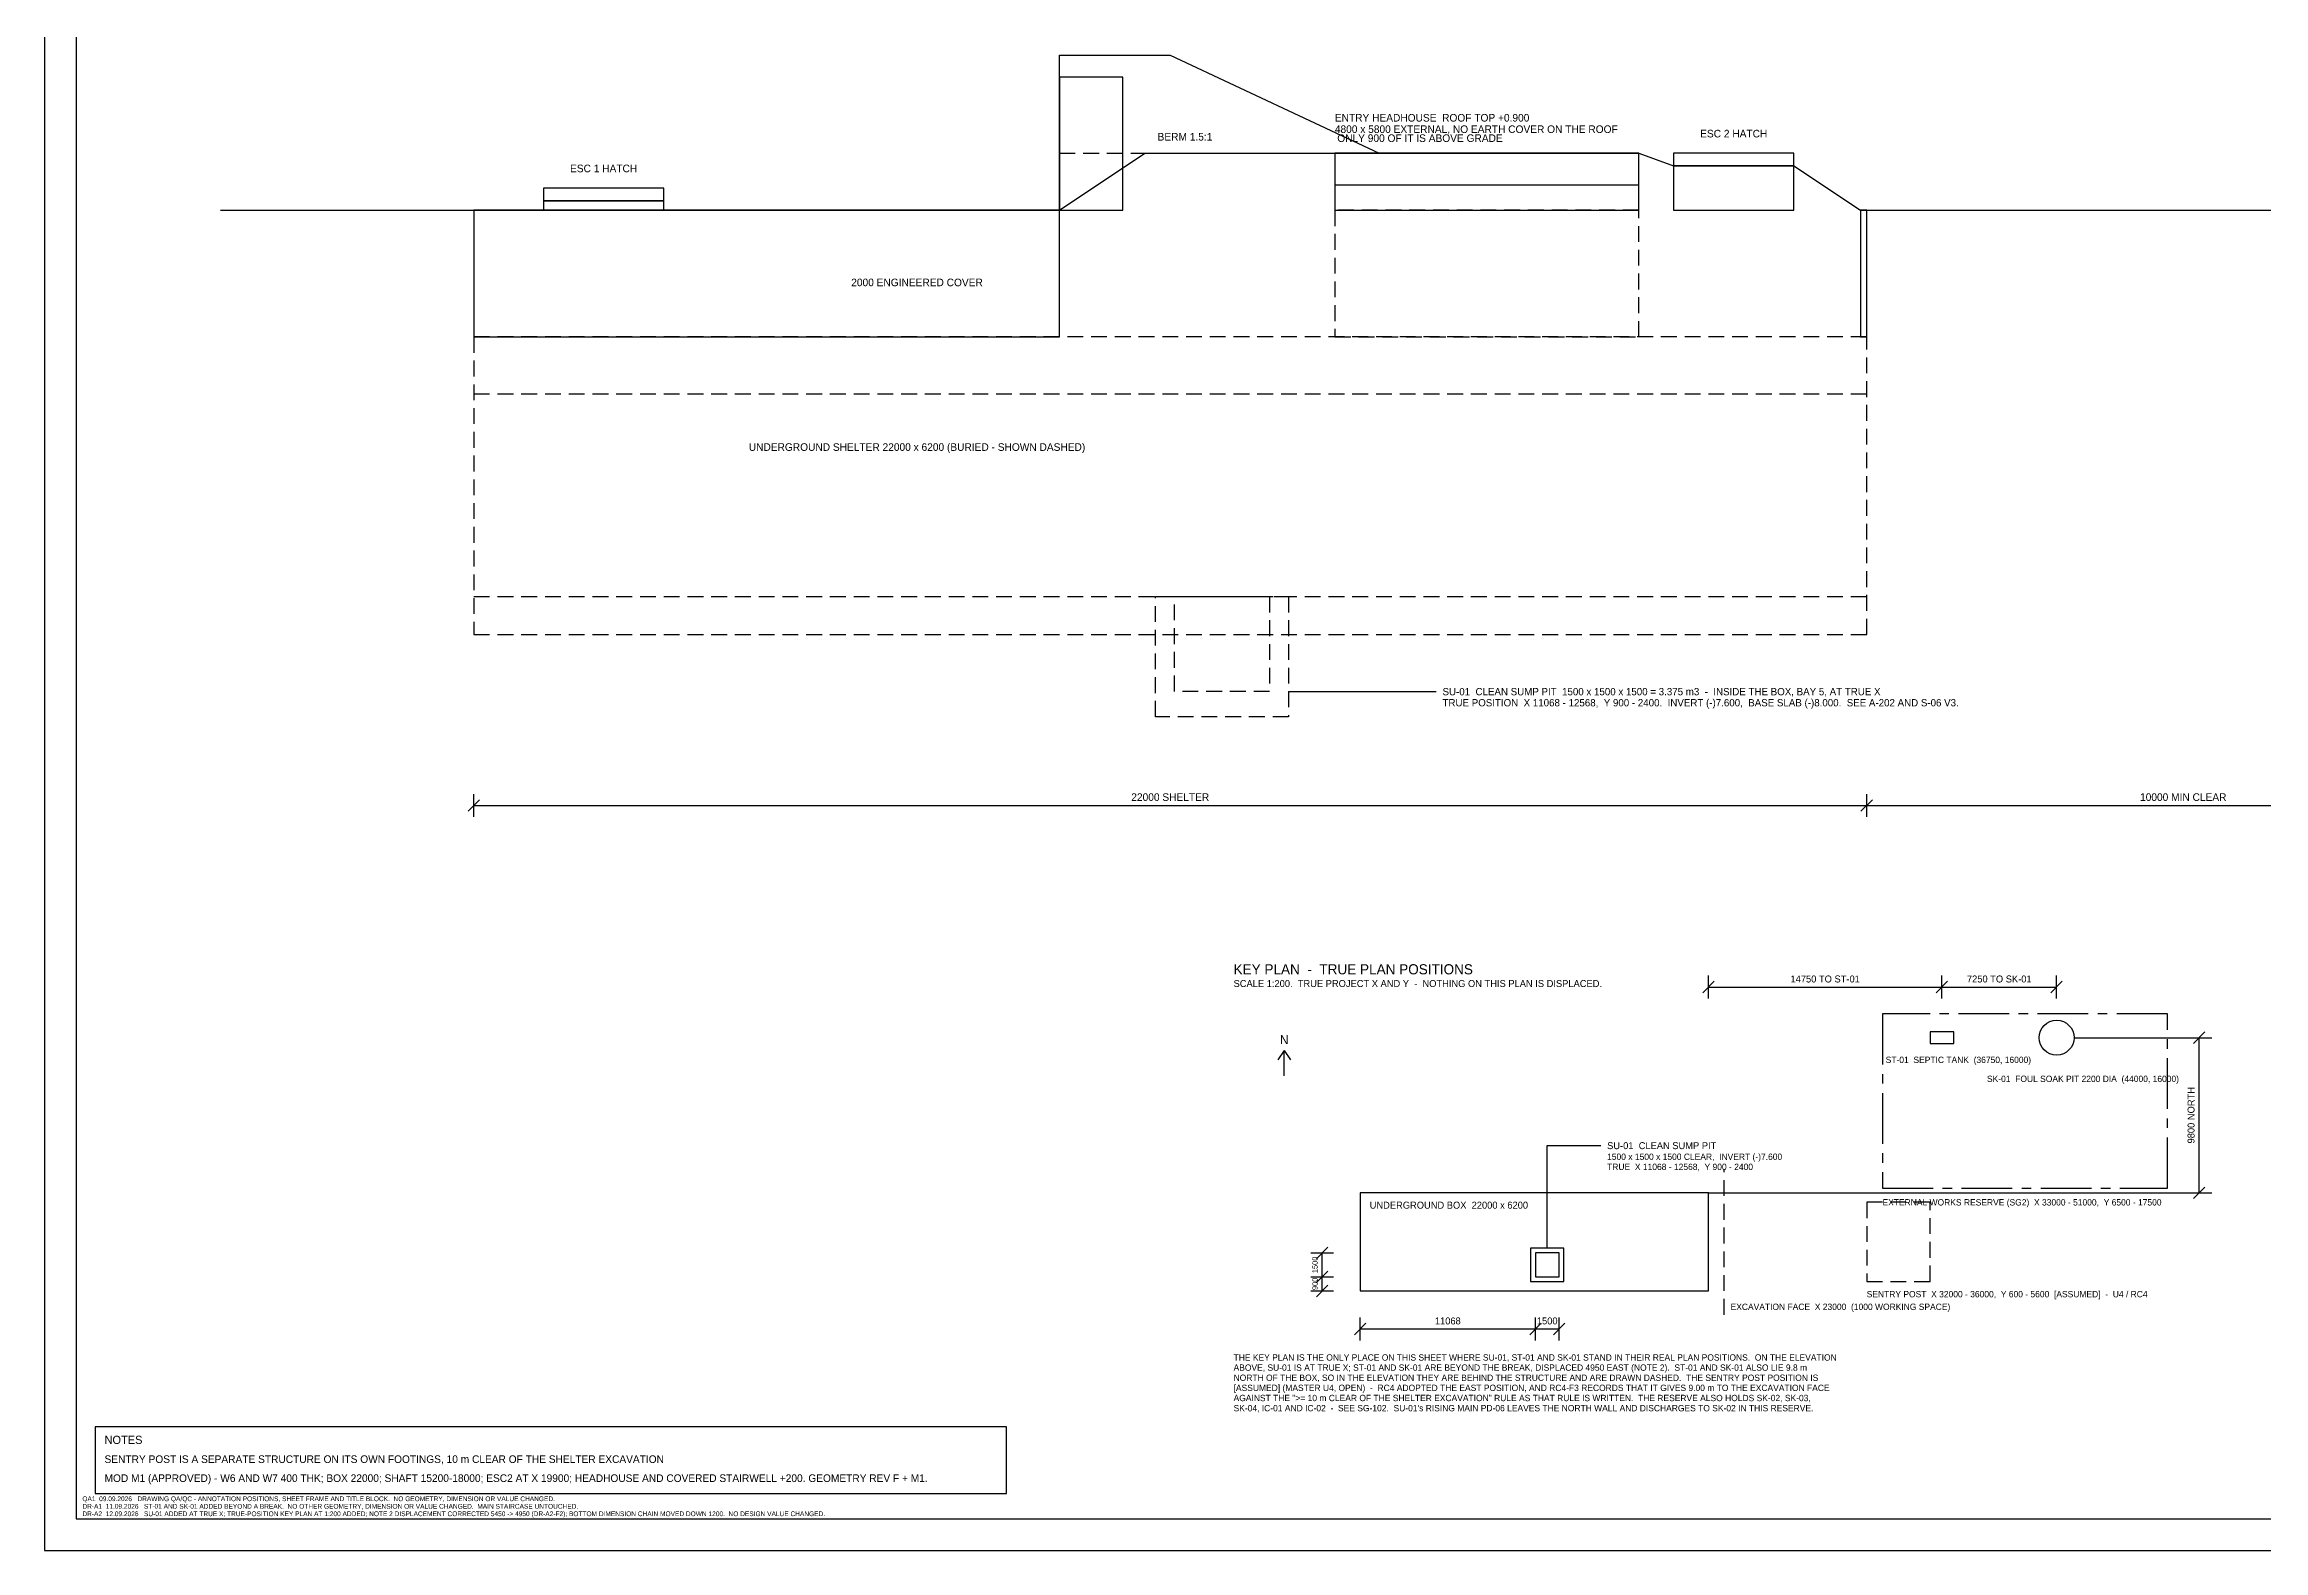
# Model space of a CAD drawing. Extents: x -6783 to 52667, y -31700 to 10350.
# Drawn here: x -6783 to 28269, y -31700 to -7914 of the extents above; entities that cross this region are included whole.
import ezdxf
from ezdxf.enums import TextEntityAlignment as Align

# ---------------------------------------------------------------- set-up
doc = ezdxf.new("R2010")
doc.units = 0
doc.header["$LTSCALE"] = 25
doc.linetypes.add('CENTER', pattern=[50, 32, -6, 6, -6])
doc.linetypes.add('DASHED', pattern=[15, 10, -5])
for name, color, linetype in [('CENTRE', 6, 'CENTER'), ('DIM', 4, 'CONTINUOUS'), ('GROUND', 42, 'CONTINUOUS'), ('HIDDEN', 8, 'DASHED'), ('LEADER', 7, 'Continuous'), ('OPENINGS', 1, 'CONTINUOUS'), ('SERVICES', 2, 'CONTINUOUS'), ('SHEET-BORDER', 7, 'Continuous'), ('SHEET-TEXT', 7, 'Continuous'), ('TEXT', 2, 'CONTINUOUS'), ('WALLS', 7, 'CONTINUOUS')]:
    doc.layers.add(name, color=color, linetype=linetype)

msp = doc.modelspace()

# ---------------------------------------------------------------- linework, layer by layer
at = {"layer": 'CENTRE'}
msp.add_lwpolyline([(22250, -25975), (26750, -25975), (26750, -23225), (22250, -23225)], close=True, dxfattribs=at)
at = {"layer": 'DIM'}
for p, q in [((-90, -20023), (90, -19843)), ((0, -20113), (0, -19753)), ((0, -19933), (22000, -19933)), ((21910, -20023), (22090, -19843)), ((21910, -20023), (22090, -19843)), ((22000, -20113), (22000, -19753)), ((22000, -20113), (22000, -19753)), ((22000, -19933), (32000, -19933)), ((19410, -22890), (19590, -22710)), ((19500, -22980), (19500, -22620)), ((23098, -22890), (23278, -22710)), ((23098, -22890), (23278, -22710)), ((23188, -22980), (23188, -22620)), ((23188, -22980), (23188, -22620)), ((24910, -22890), (25090, -22710)), ((25000, -22980), (25000, -22620)), ((19500, -22800), (23188, -22800)), ((23188, -22800), (25000, -22800)), ((27070, -23600), (27430, -23600)), ((27160, -23690), (27340, -23510)), ((27250, -26050), (27250, -23600)), ((27070, -26050), (27430, -26050)), ((27160, -26140), (27340, -25960)), ((13310, -27090), (13490, -26910)), ((13220, -27000), (13580, -27000)), ((13310, -27465), (13490, -27285)), ((13310, -27465), (13490, -27285)), ((13400, -27375), (13400, -27000)), ((13220, -27375), (13580, -27375)), ((13220, -27375), (13580, -27375)), ((13220, -27600), (13580, -27600)), ((13310, -27690), (13490, -27510)), ((13400, -27600), (13400, -27375)), ((14000, -28380), (14000, -28020)), ((16767, -28380), (16767, -28020)), ((16767, -28380), (16767, -28020)), ((17142, -28380), (17142, -28020)), ((13910, -28290), (14090, -28110)), ((14000, -28200), (16767, -28200)), ((16677, -28290), (16857, -28110)), ((16677, -28290), (16857, -28110)), ((16767, -28200), (17142, -28200)), ((17052, -28290), (17232, -28110))]:
    msp.add_line(p, q, dxfattribs=at)
at = {"layer": 'GROUND'}
msp.add_line((7700, -10533), (9250, -10533), dxfattribs=at)
msp.add_lwpolyline([(-4000, -10533), (9250, -10533), (10600, -9633), (18400, -9633), (18950, -9833), (20850, -9833), (21900, -10533), (40000, -10533)], dxfattribs=at)
for points in [[(0, -12533), (9250, -12533), (9250, -10533), (0, -10533)], [(21900, -12533), (22000, -12533), (22000, -10533), (21900, -10533)]]:
    msp.add_lwpolyline(points, close=True, dxfattribs=at)
at = {"layer": 'HIDDEN'}
for p, q in [((9250, -9633), (16050, -9633)), ((0, -13433), (22000, -13433)), ((0, -16633), (22000, -16633)), ((19750, -27975), (19750, -25675))]:
    msp.add_line(p, q, dxfattribs=at)
for points in [[(13600, -12533), (18400, -12533), (18400, -10533), (13600, -10533)], [(0, -17233), (22000, -17233), (22000, -12533), (0, -12533)], [(10768, -16633), (12868, -16633), (12868, -18533), (10768, -18533)], [(11068, -16633), (12568, -16633), (12568, -18133), (11068, -18133)], [(22000, -27450), (23000, -27450), (23000, -26200), (22000, -26200)]]:
    msp.add_lwpolyline(points, close=True, dxfattribs=at)
at = {"layer": 'LEADER'}
for p, q in [((12868, -18133), (15200, -18133)), ((25275, -23600), (27450, -23600)), ((16954, -26925), (16954, -25300)), ((16954, -25300), (17800, -25300)), ((19500, -26050), (27450, -26050))]:
    msp.add_line(p, q, dxfattribs=at)
at = {"layer": 'OPENINGS'}
for points in [[(9250, -10533), (10250, -10533), (10250, -8433), (9250, -8433)], [(18950, -9833), (20850, -9833), (20850, -9633), (18950, -9633)], [(1100, -10383), (3000, -10383), (3000, -10183), (1100, -10183)]]:
    msp.add_lwpolyline(points, close=True, dxfattribs=at)
at = {"layer": 'SERVICES'}
for points in [[(23000, -23694), (23375, -23694), (23375, -23506), (23000, -23506)], [(16692, -27450), (17217, -27450), (17217, -26925), (16692, -26925)], [(16767, -27375), (17142, -27375), (17142, -27000), (16767, -27000)]]:
    msp.add_lwpolyline(points, close=True, dxfattribs=at)
msp.add_circle((25000, -23600), 275, dxfattribs=at)
at = {"layer": 'SHEET-BORDER'}
for p, q in [((-6783, 10350), (-6783, -31700)), ((-6283, 9850), (-6283, -31200)), ((8413, -29746), (-5983, -29746)), ((-5983, -29746), (-5983, -30800)), ((8413, -30800), (8413, -29746)), ((-5983, -30800), (8413, -30800)), ((-6283, -31200), (52167, -31200)), ((-6783, -31700), (52667, -31700))]:
    msp.add_line(p, q, dxfattribs=at)
at = {"layer": 'TEXT'}
for p, q in [((12800, -23800), (12700, -23950)), ((12800, -24200), (12800, -23800)), ((12800, -23800), (12900, -23950))]:
    msp.add_line(p, q, dxfattribs=at)
at = {"layer": 'WALLS'}
msp.add_line((13600, -10133), (18400, -10133), dxfattribs=at)
msp.add_lwpolyline([(9250, -10533), (9250, -8083), (11000, -8083), (14300, -9633)], dxfattribs=at)
for points in [[(13600, -10533), (18400, -10533), (18400, -9633), (13600, -9633)], [(18950, -10533), (20850, -10533), (20850, -9833), (18950, -9833)], [(1100, -10533), (3000, -10533), (3000, -10383), (1100, -10383)], [(14000, -27600), (19500, -27600), (19500, -26050), (14000, -26050)]]:
    msp.add_lwpolyline(points, close=True, dxfattribs=at)

# ---------------------------------------------------------------- texts
at = {"layer": 'DIM'}
for s, height, p in [('22000 SHELTER', 120, (11000, -19861)), ('10000 MIN CLEAR', 120, (27000, -19861)), ('14750 TO ST-01', 110, (21344, -22728)), ('7250 TO SK-01', 110, (24094, -22728)), ('11068', 110, (15384, -28128)), ('1500', 110, (16954, -28128))]:
    msp.add_text(s, height=height, dxfattribs=at).set_placement(p, align=Align.CENTER)
for s, height, p in [('9800 NORTH', 110, (27178, -24825)), ('1500', 85, (13328, -27188)), ('900', 85, (13328, -27488))]:
    msp.add_text(s, height=height, rotation=90, dxfattribs=at).set_placement(p, align=Align.CENTER)
at = {"layer": 'GROUND'}
msp.add_text('BERM 1.5:1', height=120, dxfattribs=at).set_placement((10800, -9433))
msp.add_text('2000 ENGINEERED COVER', height=120, dxfattribs=at).set_placement((7000, -11733), align=Align.CENTER)
at = {"layer": 'SHEET-TEXT'}
for s, height, p in [('NOTES', 130, (-5833, -30016)), ('QA1  09.09.2026   DRAWING QA/QC - ANNOTATION POSITIONS, SHEET FRAME AND TITLE BLOCK.  NO GEOMETRY, DIMENSION OR VALUE CHANGED.', 75, (-6183, -30919)), ('DR-A1  11.09.2026   ST-01 AND SK-01 ADDED BEYOND A BREAK.  NO OTHER GEOMETRY, DIMENSION OR VALUE CHANGED.  MAIN STAIRCASE UNTOUCHED.', 75, (-6183, -31038)), ('DR-A2  12.09.2026   SU-01 ADDED AT TRUE X; TRUE-POSITION KEY PLAN AT 1:200 ADDED; NOTE 2 DISPLACEMENT CORRECTED 5450 -> 4950 (DR-A2-F2); BOTTOM DIMENSION CHAIN MOVED DOWN 1200.  NO DESIGN VALUE CHANGED.', 75, (-6183, -31156))]:
    msp.add_text(s, height=height, dxfattribs=at).set_placement(p)
at = {"layer": 'TEXT'}
for s, height, p in [('ENTRY HEADHOUSE  ROOF TOP +0.900', 120, (13600, -9133)), ('4800 x 5800 EXTERNAL, NO EARTH COVER ON THE ROOF', 120, (13600, -9313)), ('ONLY 900 OF IT IS ABOVE GRADE', 120, (13638, -9455)), ('SU-01  CLEAN SUMP PIT  1500 x 1500 x 1500 = 3.375 m3  -  INSIDE THE BOX, BAY 5, AT TRUE X', 115, (15300, -18193)), ('TRUE POSITION  X 11068 - 12568,  Y 900 - 2400.  INVERT (-)7.600,  BASE SLAB (-)8.000.  SEE A-202 AND S-06 V3.', 115, (15300, -18368)), ('SCALE 1:200.  TRUE PROJECT X AND Y  -  NOTHING ON THIS PLAN IS DISPLACED.', 110, (12000, -22800)), ('KEY PLAN  -  TRUE PLAN POSITIONS', 160, (12000, -22600)), ('ST-01  SEPTIC TANK  (36750, 16000)', 100, (22300, -24000)), ('SK-01  FOUL SOAK PIT 2200 DIA  (44000, 16000)', 100, (23900, -24300)), ('SU-01  CLEAN SUMP PIT', 110, (17900, -25360)), ('1500 x 1500 x 1500 CLEAR,  INVERT (-)7.600', 100, (17900, -25530)), ('TRUE  X 11068 - 12568,  Y 900 - 2400', 100, (17900, -25690)), ('UNDERGROUND BOX  22000 x 6200', 110, (14150, -26300)), ('EXTERNAL WORKS RESERVE (SG2)  X 33000 - 51000,  Y 6500 - 17500', 100, (22250, -26250)), ('SENTRY POST  X 32000 - 36000,  Y 600 - 5600  [ASSUMED]  -  U4 / RC4', 100, (22000, -27700)), ('EXCAVATION FACE  X 23000  (1000 WORKING SPACE)', 100, (19850, -27900)), ('THE KEY PLAN IS THE ONLY PLACE ON THIS SHEET WHERE SU-01, ST-01 AND SK-01 STAND IN THEIR REAL PLAN POSITIONS.  ON THE ELEVATION', 100, (12000, -28700)), ('ABOVE, SU-01 IS AT TRUE X; ST-01 AND SK-01 ARE BEYOND THE BREAK, DISPLACED 4950 EAST (NOTE 2).  ST-01 AND SK-01 ALSO LIE 9.8 m', 100, (12000, -28860)), ('[ASSUMED] (MASTER U4, OPEN)  -  RC4 ADOPTED THE EAST POSITION, AND RC4-F3 RECORDS THAT IT GIVES 9.00 m TO THE EXCAVATION FACE', 100, (12000, -29180)), ('NORTH OF THE BOX, SO IN THE ELEVATION THEY ARE BEHIND THE STRUCTURE AND ARE DRAWN DASHED.  THE SENTRY POST POSITION IS', 100, (12000, -29020)), ('AGAINST THE ">= 10 m CLEAR OF THE SHELTER EXCAVATION" RULE AS THAT RULE IS WRITTEN.  THE RESERVE ALSO HOLDS SK-02, SK-03,', 100, (12000, -29340)), ("SK-04, IC-01 AND IC-02  -  SEE SG-102.  SU-01's RISING MAIN PD-06 LEAVES THE NORTH WALL AND DISCHARGES TO SK-02 IN THIS RESERVE.", 100, (12000, -29500)), ('SENTRY POST IS A SEPARATE STRUCTURE ON ITS OWN FOOTINGS, 10 m CLEAR OF THE SHELTER EXCAVATION', 120, (-5833, -30316)), ('MOD M1 (APPROVED) - W6 AND W7 400 THK; BOX 22000; SHAFT 15200-18000; ESC2 AT X 19900; HEADHOUSE AND COVERED STAIRWELL +200. GEOMETRY REV F + M1.', 120, (-5833, -30616))]:
    msp.add_text(s, height=height, dxfattribs=at).set_placement(p)
for s, height, p in [('ESC 2 HATCH', 120, (19900, -9383)), ('ESC 1 HATCH', 120, (2050, -9933)), ('UNDERGROUND SHELTER 22000 x 6200 (BURIED - SHOWN DASHED)', 120, (7000, -14333)), ('N', 140, (12800, -23700))]:
    msp.add_text(s, height=height, dxfattribs=at).set_placement(p, align=Align.CENTER)

doc.saveas('drawing.dxf')
